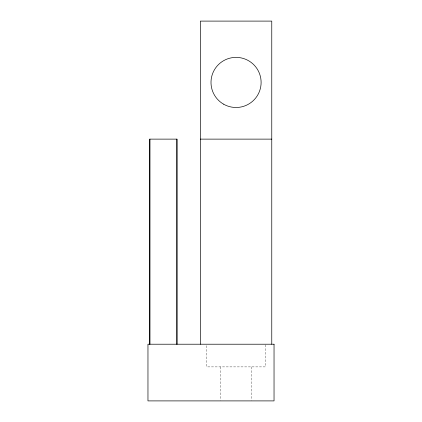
<?xml version="1.0" encoding="UTF-8"?>
<svg xmlns="http://www.w3.org/2000/svg" width="422" height="422" viewBox="0 0 422 422"><rect width="100%" height="100%" fill="white"/><g stroke="black" fill="none" stroke-linecap="round" stroke-linejoin="round"><path stroke-width="0.32" stroke-dasharray="2.11 1.58" d="M265.317 344.864L265.317 366.887L206.796 366.887L206.796 344.864M251.354 366.887L251.354 400.246M220.759 366.887L220.759 400.246"/><path stroke-width="0.63" d="M200.344 139.123L271.768 139.123M271.768 344.215L271.768 21.1L200.344 21.1L200.344 344.215M176.987 344.215L176.987 139.123L149.778 139.123L149.778 344.215M176.876 139.123L176.876 344.215M149.889 139.123L149.889 344.215M274.036 344.215L147.964 344.215L147.964 400.9L274.036 400.9L274.036 344.215M223.528 104.134A25.056 25.056 0 0 0 261.113 82.432A25.056 25.056 0 0 0 223.528 60.736A25.056 25.056 0 0 0 223.528 104.134"/></g></svg>
